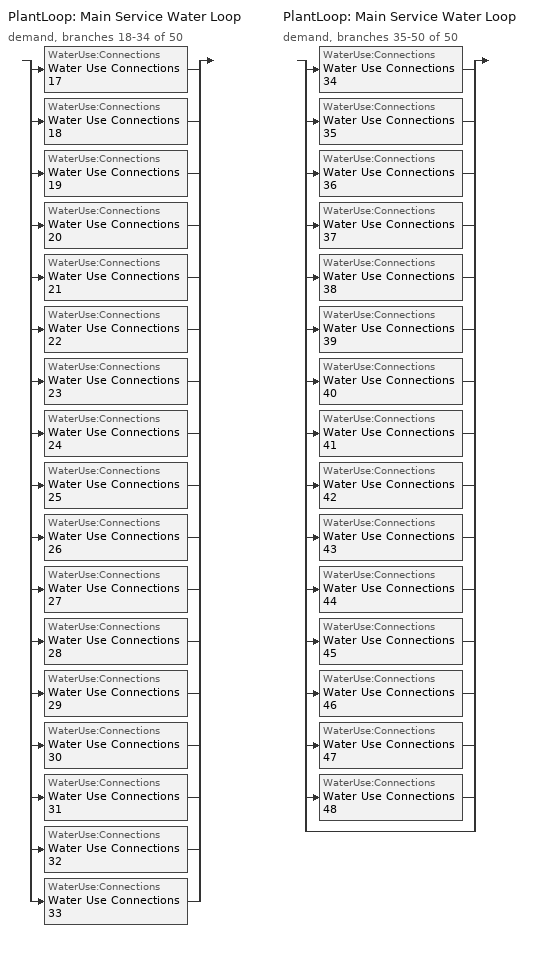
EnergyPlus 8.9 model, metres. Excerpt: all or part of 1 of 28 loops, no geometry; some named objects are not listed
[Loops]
PlantLoop 'Main Service Water Loop'
 demand, branches 18-34 of 50: split
  | WaterUse:Connections 'Water Use Connections 17'
  | WaterUse:Connections 'Water Use Connections 18'
  | WaterUse:Connections 'Water Use Connections 19'
  | WaterUse:Connections 'Water Use Connections 20'
  | WaterUse:Connections 'Water Use Connections 21'
  | WaterUse:Connections 'Water Use Connections 22'
  | WaterUse:Connections 'Water Use Connections 23'
  | WaterUse:Connections 'Water Use Connections 24'
  | WaterUse:Connections 'Water Use Connections 25'
  | WaterUse:Connections 'Water Use Connections 26'
  | WaterUse:Connections 'Water Use Connections 27'
  | WaterUse:Connections 'Water Use Connections 28'
  | WaterUse:Connections 'Water Use Connections 29'
  | WaterUse:Connections 'Water Use Connections 30'
  | WaterUse:Connections 'Water Use Connections 31'
  | WaterUse:Connections 'Water Use Connections 32'
  | WaterUse:Connections 'Water Use Connections 33'
PlantLoop 'Main Service Water Loop'
 demand, branches 35-50 of 50: split
  | WaterUse:Connections 'Water Use Connections 34'
  | WaterUse:Connections 'Water Use Connections 35'
  | WaterUse:Connections 'Water Use Connections 36'
  | WaterUse:Connections 'Water Use Connections 37'
  | WaterUse:Connections 'Water Use Connections 38'
  | WaterUse:Connections 'Water Use Connections 39'
  | WaterUse:Connections 'Water Use Connections 40'
  | WaterUse:Connections 'Water Use Connections 41'
  | WaterUse:Connections 'Water Use Connections 42'
  | WaterUse:Connections 'Water Use Connections 43'
  | WaterUse:Connections 'Water Use Connections 44'
  | WaterUse:Connections 'Water Use Connections 45'
  | WaterUse:Connections 'Water Use Connections 46'
  | WaterUse:Connections 'Water Use Connections 47'
  | WaterUse:Connections 'Water Use Connections 48'
  | bypass
[WaterUse:Equipment] Flow Rate Fraction Schedule=NECB-F-Service Water Heating
Name | Peak Flow Rate {m3/s} | Target Temperature Schedule | Zone | Sensible Fraction Schedule | Latent Fraction Schedule
Guestroom104 Service Water Use 0.07gal/min | 4.2106e-06 | Schedule Ruleset 53 | Sp-GuestRoom104 Sys-1 Flr-2 Sch-F HPlcmt-south ZN | Schedule Ruleset 51 | Schedule Ruleset 52
Guestroom105 Service Water Use 0.07gal/min | 4.2106e-06 | Schedule Ruleset 56 | Sp-GuestRoom105 Sys-1 Flr-2 Sch-F HPlcmt-south ZN | Schedule Ruleset 54 | Schedule Ruleset 55
Guestroom201 Service Water Use 0.07gal/min | 4.2109e-06 | Schedule Ruleset 59 | Sp-GuestRoom201 Sys-1 Flr-1 Sch-F HPlcmt-east ZN | Schedule Ruleset 57 | Schedule Ruleset 58
Guestroom202_205 Service Water Use 0.27gal/min | 1.68436e-05 | Schedule Ruleset 62 | Sp-GuestRoom202_205 Sys-1 Flr-1 Sch-F HPlcmt-north ZN | Schedule Ruleset 60 | Schedule Ruleset 61
Guestroom206_208 Service Water Use 0.22gal/min | 1.36044e-05 | Schedule Ruleset 65 | Sp-GuestRoom206_208 Sys-1 Flr-1 Sch-F HPlcmt-north ZN | Schedule Ruleset 63 | Schedule Ruleset 64
Guestroom209_212 Service Water Use 0.27gal/min | 1.68436e-05 | Schedule Ruleset 68 | Sp-GuestRoom209_212 Sys-1 Flr-1 Sch-F HPlcmt-north ZN | Schedule Ruleset 66 | Schedule Ruleset 67
Guestroom213 Service Water Use 0.07gal/min | 4.2109e-06 | Schedule Ruleset 71 | Sp-GuestRoom213 Sys-1 Flr-1 Sch-F HPlcmt-north ZN | Schedule Ruleset 69 | Schedule Ruleset 70
Guestroom214 Service Water Use 0.07gal/min | 4.2106e-06 | Schedule Ruleset 74 | Sp-GuestRoom214 Sys-1 Flr-1 Sch-F HPlcmt-south ZN | Schedule Ruleset 72 | Schedule Ruleset 73
Guestroom215_218 Service Water Use 0.27gal/min | 1.68424e-05 | Schedule Ruleset 77 | Sp-GuestRoom215_218 Sys-1 Flr-1 Sch-F HPlcmt-south ZN | Schedule Ruleset 75 | Schedule Ruleset 76
Guestroom219 Service Water Use 0.07gal/min | 4.2106e-06 | Schedule Ruleset 80 | Sp-GuestRoom219 Sys-1 Flr-1 Sch-F HPlcmt-south ZN | Schedule Ruleset 78 | Schedule Ruleset 79
Guestroom220_223 Service Water Use 0.27gal/min | 1.68424e-05 | Schedule Ruleset 83 | Sp-GuestRoom220_223 Sys-1 Flr-1 Sch-F HPlcmt-south ZN | Schedule Ruleset 81 | Schedule Ruleset 82
Guestroom224 Service Water Use 0.07gal/min | 4.2106e-06 | Schedule Ruleset 86 | Sp-GuestRoom224 Sys-1 Flr-1 Sch-F HPlcmt-south ZN | Schedule Ruleset 84 | Schedule Ruleset 85
Guestroom301 Service Water Use 0.07gal/min | 4.2109e-06 | Schedule Ruleset 89 | Sp-GuestRoom301 Sys-1 Flr-4 Sch-F HPlcmt-east ZN | Schedule Ruleset 87 | Schedule Ruleset 88
Guestroom302_305 Service Water Use 0.27gal/min | 1.68436e-05 | Schedule Ruleset 92 | Sp-GuestRoom302_305 Sys-1 Flr-4 Sch-F HPlcmt-north ZN | Schedule Ruleset 90 | Schedule Ruleset 91
Guestroom306_308 Service Water Use 0.22gal/min | 1.36044e-05 | Schedule Ruleset 95 | Sp-GuestRoom306_308 Sys-1 Flr-4 Sch-F HPlcmt-north ZN | Schedule Ruleset 93 | Schedule Ruleset 94
Guestroom309_312 Service Water Use 0.27gal/min | 1.68436e-05 | Schedule Ruleset 98 | Sp-GuestRoom309_312 Sys-1 Flr-4 Sch-F HPlcmt-north ZN | Schedule Ruleset 96 | Schedule Ruleset 97
Guestroom313 Service Water Use 0.07gal/min | 4.2109e-06 | Schedule Ruleset 101 | Sp-GuestRoom313 Sys-1 Flr-4 Sch-F HPlcmt-north ZN | Schedule Ruleset 99 | Schedule Ruleset 100
Guestroom314 Service Water Use 0.07gal/min | 4.2106e-06 | Schedule Ruleset 104 | Sp-GuestRoom314 Sys-1 Flr-4 Sch-F HPlcmt-south ZN | Schedule Ruleset 102 | Schedule Ruleset 103
Guestroom315_318 Service Water Use 0.27gal/min | 1.68424e-05 | Schedule Ruleset 107 | Sp-GuestRoom315_318 Sys-1 Flr-4 Sch-F HPlcmt-south ZN | Schedule Ruleset 105 | Schedule Ruleset 106
Guestroom319 Service Water Use 0.07gal/min | 4.2106e-06 | Schedule Ruleset 110 | Sp-GuestRoom319 Sys-1 Flr-4 Sch-F HPlcmt-south ZN | Schedule Ruleset 108 | Schedule Ruleset 109
Guestroom320_323 Service Water Use 0.27gal/min | 1.68424e-05 | Schedule Ruleset 113 | Sp-GuestRoom320_323 Sys-1 Flr-4 Sch-F HPlcmt-south ZN | Schedule Ruleset 111 | Schedule Ruleset 112
Guestroom324 Service Water Use 0.07gal/min | 4.2106e-06 | Schedule Ruleset 116 | Sp-GuestRoom324 Sys-1 Flr-4 Sch-F HPlcmt-south ZN | Schedule Ruleset 114 | Schedule Ruleset 115
Guestroom401 Service Water Use 0.07gal/min | 4.2109e-06 | Schedule Ruleset 119 | Sp-GuestRoom401 Sys-1 Flr-3 Sch-F HPlcmt-east ZN | Schedule Ruleset 117 | Schedule Ruleset 118
Guestroom402_405 Service Water Use 0.27gal/min | 1.68436e-05 | Schedule Ruleset 122 | Sp-GuestRoom402_405 Sys-1 Flr-3 Sch-F HPlcmt-north ZN | Schedule Ruleset 120 | Schedule Ruleset 121
Guestroom406_408 Service Water Use 0.22gal/min | 1.36044e-05 | Schedule Ruleset 125 | Sp-GuestRoom406_408 Sys-1 Flr-3 Sch-F HPlcmt-north ZN | Schedule Ruleset 123 | Schedule Ruleset 124
Guestroom409_412 Service Water Use 0.27gal/min | 1.68436e-05 | Schedule Ruleset 128 | Sp-GuestRoom409_412 Sys-1 Flr-3 Sch-F HPlcmt-north ZN | Schedule Ruleset 126 | Schedule Ruleset 127
Guestroom413 Service Water Use 0.07gal/min | 4.2109e-06 | Schedule Ruleset 131 | Sp-GuestRoom413 Sys-1 Flr-3 Sch-F HPlcmt-north ZN | Schedule Ruleset 129 | Schedule Ruleset 130
Guestroom414 Service Water Use 0.07gal/min | 4.2106e-06 | Schedule Ruleset 134 | Sp-GuestRoom414 Sys-1 Flr-3 Sch-F HPlcmt-south ZN | Schedule Ruleset 132 | Schedule Ruleset 133
Guestroom415_418 Service Water Use 0.27gal/min | 1.68424e-05 | Schedule Ruleset 137 | Sp-GuestRoom415_418 Sys-1 Flr-3 Sch-F HPlcmt-south ZN | Schedule Ruleset 135 | Schedule Ruleset 136
Guestroom419 Service Water Use 0.07gal/min | 4.2106e-06 | Schedule Ruleset 140 | Sp-GuestRoom419 Sys-1 Flr-3 Sch-F HPlcmt-south ZN | Schedule Ruleset 138 | Schedule Ruleset 139
Guestroom420_423 Service Water Use 0.27gal/min | 1.68424e-05 | Schedule Ruleset 143 | Sp-GuestRoom420_423 Sys-1 Flr-3 Sch-F HPlcmt-south ZN | Schedule Ruleset 141 | Schedule Ruleset 142
Guestroom424 Service Water Use 0.07gal/min | 4.2106e-06 | Schedule Ruleset 146 | Sp-GuestRoom424 Sys-1 Flr-3 Sch-F HPlcmt-south ZN | Schedule Ruleset 144 | Schedule Ruleset 145
[WaterUse:Connections]
Name | Water Use Equipment 1
Water Use Connections 17 | Guestroom104 Service Water Use 0.07gal/min
Water Use Connections 18 | Guestroom105 Service Water Use 0.07gal/min
Water Use Connections 19 | Guestroom201 Service Water Use 0.07gal/min
Water Use Connections 20 | Guestroom202_205 Service Water Use 0.27gal/min
Water Use Connections 21 | Guestroom206_208 Service Water Use 0.22gal/min
Water Use Connections 22 | Guestroom209_212 Service Water Use 0.27gal/min
Water Use Connections 23 | Guestroom213 Service Water Use 0.07gal/min
Water Use Connections 24 | Guestroom214 Service Water Use 0.07gal/min
Water Use Connections 25 | Guestroom215_218 Service Water Use 0.27gal/min
Water Use Connections 26 | Guestroom219 Service Water Use 0.07gal/min
Water Use Connections 27 | Guestroom220_223 Service Water Use 0.27gal/min
Water Use Connections 28 | Guestroom224 Service Water Use 0.07gal/min
Water Use Connections 29 | Guestroom301 Service Water Use 0.07gal/min
Water Use Connections 30 | Guestroom302_305 Service Water Use 0.27gal/min
Water Use Connections 31 | Guestroom306_308 Service Water Use 0.22gal/min
Water Use Connections 32 | Guestroom309_312 Service Water Use 0.27gal/min
Water Use Connections 33 | Guestroom313 Service Water Use 0.07gal/min
Water Use Connections 34 | Guestroom314 Service Water Use 0.07gal/min
Water Use Connections 35 | Guestroom315_318 Service Water Use 0.27gal/min
Water Use Connections 36 | Guestroom319 Service Water Use 0.07gal/min
Water Use Connections 37 | Guestroom320_323 Service Water Use 0.27gal/min
Water Use Connections 38 | Guestroom324 Service Water Use 0.07gal/min
Water Use Connections 39 | Guestroom401 Service Water Use 0.07gal/min
Water Use Connections 40 | Guestroom402_405 Service Water Use 0.27gal/min
Water Use Connections 41 | Guestroom406_408 Service Water Use 0.22gal/min
Water Use Connections 42 | Guestroom409_412 Service Water Use 0.27gal/min
Water Use Connections 43 | Guestroom413 Service Water Use 0.07gal/min
Water Use Connections 44 | Guestroom414 Service Water Use 0.07gal/min
Water Use Connections 45 | Guestroom415_418 Service Water Use 0.27gal/min
Water Use Connections 46 | Guestroom419 Service Water Use 0.07gal/min
Water Use Connections 47 | Guestroom420_423 Service Water Use 0.27gal/min
Water Use Connections 48 | Guestroom424 Service Water Use 0.07gal/min
[Schedule:Day:Interval]
NECB-F-Service Water Heating Default; NECB-F-Service Water Heating Default|Wkdy Day: No, 01:00, 0.5, 02:00, 0.3, 03:00, 0.2, 05:00, 0.1, 06:00, 0.2, 07:00, 0.4, 08:00, 0.6, 09:00, 0.9, 10:00, 0.7, 12:00, 0.5, 13:00, 0.4, 14:00, 0.5, 15:00, 0.4, 19:00, 0.3, 20:00, 0.5, 24:00, 0.7
NECB-F-Service Water Heating Sat Day: No, 01:00, 0.5, 02:00, 0.3, 03:00, 0.2, 05:00, 0.1, 06:00, 0.2, 07:00, 0.4, 08:00, 0.5, 09:00, 0.8, 10:00, 0.6, 15:00, 0.5, 16:00, 0.4, 19:00, 0.3, 20:00, 0.5, 24:00, 0.7
NECB-F-Service Water Heating Sun|Hol Day: No, 01:00, 0.5, 02:00, 0.3, 03:00, 0.2, 05:00, 0.1, 06:00, 0.2, 08:00, 0.4, 09:00, 0.6, 10:00, 0.9, 11:00, 0.7, 14:00, 0.5, 15:00, 0.4, 19:00, 0.3, 20:00, 0.4, 24:00, 0.6
Schedule Day 100; Schedule Day 103; Schedule Day 106; Schedule Day 109; Schedule Day 112; Schedule Day 115; Schedule Day 118; Schedule Day 121; Schedule Day 124; Schedule Day 127; Schedule Day 130; Schedule Day 133; Schedule Day 136; Schedule Day 139; Schedule Day 142; Schedule Day 145; Schedule Day 148; Schedule Day 151; Schedule Day 58; Schedule Day 61; Schedule Day 64; Schedule Day 67; Schedule Day 70; Schedule Day 73; Schedule Day 76; Schedule Day 79; Schedule Day 82; Schedule Day 85; Schedule Day 88; Schedule Day 91; Schedule Day 94; Schedule Day 97: No, 24:00, 60
Schedule Day 101; Schedule Day 104; Schedule Day 107; Schedule Day 110; Schedule Day 113; Schedule Day 116; Schedule Day 119; Schedule Day 122; Schedule Day 125; Schedule Day 128; Schedule Day 131; Schedule Day 134; Schedule Day 137; Schedule Day 140; Schedule Day 143; Schedule Day 146; Schedule Day 149; Schedule Day 56; Schedule Day 59; Schedule Day 62; Schedule Day 65; Schedule Day 68; Schedule Day 71; Schedule Day 74; Schedule Day 77; Schedule Day 80; Schedule Day 83; Schedule Day 86; Schedule Day 89; Schedule Day 92; Schedule Day 95; Schedule Day 98: No, 24:00, 0.2
Schedule Day 102; Schedule Day 105; Schedule Day 108; Schedule Day 111; Schedule Day 114; Schedule Day 117; Schedule Day 120; Schedule Day 123; Schedule Day 126; Schedule Day 129; Schedule Day 132; Schedule Day 135; Schedule Day 138; Schedule Day 141; Schedule Day 144; Schedule Day 147; Schedule Day 150; Schedule Day 57; Schedule Day 60; Schedule Day 63; Schedule Day 66; Schedule Day 69; Schedule Day 72; Schedule Day 75; Schedule Day 78; Schedule Day 81; Schedule Day 84; Schedule Day 87; Schedule Day 90; Schedule Day 93; Schedule Day 96; Schedule Day 99: No, 24:00, 0.05
[Schedule:Week:Daily]
Schedule:Week:Daily {8cadc050-3933-4062-9122-f99ff0c64841}: NECB-F-Service Water Heating Sun|Hol Day, NECB-F-Service Water Heating Default|Wkdy Day, NECB-F-Service Water Heating Default|Wkdy Day, NECB-F-Service Water Heating Default|Wkdy Day, NECB-F-Service Water Heating Default|Wkdy Day, NECB-F-Service Water Heating Default|Wkdy Day, NECB-F-Service Water Heating Sat Day, NECB-F-Service Water Heating Default, NECB-F-Service Water Heating Default, NECB-F-Service Water Heating Default, NECB-F-Service Water Heating Default, NECB-F-Service Water Heating Default
Schedule:Week:Daily {90b7364a-fdd1-43db-8d13-1d4c2e95e4b3}: Schedule Day 105, Schedule Day 105, Schedule Day 105, Schedule Day 105, Schedule Day 105, Schedule Day 105, Schedule Day 105, Schedule Day 105, Schedule Day 105, Schedule Day 105, Schedule Day 105, Schedule Day 105
Schedule:Week:Daily {558f7c53-93c8-4b61-8bd8-f682f7cec5c9}: Schedule Day 106, Schedule Day 106, Schedule Day 106, Schedule Day 106, Schedule Day 106, Schedule Day 106, Schedule Day 106, Schedule Day 106, Schedule Day 106, Schedule Day 106, Schedule Day 106, Schedule Day 106
Schedule:Week:Daily {90c4c384-a893-4b81-a493-e0525390b91c}: Schedule Day 107, Schedule Day 107, Schedule Day 107, Schedule Day 107, Schedule Day 107, Schedule Day 107, Schedule Day 107, Schedule Day 107, Schedule Day 107, Schedule Day 107, Schedule Day 107, Schedule Day 107
Schedule:Week:Daily {55ae7681-a4a8-491e-b985-2e17506b05ac}: Schedule Day 108, Schedule Day 108, Schedule Day 108, Schedule Day 108, Schedule Day 108, Schedule Day 108, Schedule Day 108, Schedule Day 108, Schedule Day 108, Schedule Day 108, Schedule Day 108, Schedule Day 108
Schedule:Week:Daily {866078b6-cf2d-4215-a843-7562d538101b}: Schedule Day 109, Schedule Day 109, Schedule Day 109, Schedule Day 109, Schedule Day 109, Schedule Day 109, Schedule Day 109, Schedule Day 109, Schedule Day 109, Schedule Day 109, Schedule Day 109, Schedule Day 109
Schedule:Week:Daily {90364e11-9e6c-4429-a9fc-919f0f29a417}: Schedule Day 110, Schedule Day 110, Schedule Day 110, Schedule Day 110, Schedule Day 110, Schedule Day 110, Schedule Day 110, Schedule Day 110, Schedule Day 110, Schedule Day 110, Schedule Day 110, Schedule Day 110
Schedule:Week:Daily {2db757c1-6ce5-47e6-ba67-0f94de0b7a35}: Schedule Day 111, Schedule Day 111, Schedule Day 111, Schedule Day 111, Schedule Day 111, Schedule Day 111, Schedule Day 111, Schedule Day 111, Schedule Day 111, Schedule Day 111, Schedule Day 111, Schedule Day 111
Schedule:Week:Daily {11e0fb04-9880-4d65-bf5d-eb63610531f4}: Schedule Day 112, Schedule Day 112, Schedule Day 112, Schedule Day 112, Schedule Day 112, Schedule Day 112, Schedule Day 112, Schedule Day 112, Schedule Day 112, Schedule Day 112, Schedule Day 112, Schedule Day 112
Schedule:Week:Daily {f3949644-7dae-4764-b78a-8af942714e61}: Schedule Day 113, Schedule Day 113, Schedule Day 113, Schedule Day 113, Schedule Day 113, Schedule Day 113, Schedule Day 113, Schedule Day 113, Schedule Day 113, Schedule Day 113, Schedule Day 113, Schedule Day 113
Schedule:Week:Daily {b5eda27d-66a3-4248-86d8-88ff16921fbe}: Schedule Day 114, Schedule Day 114, Schedule Day 114, Schedule Day 114, Schedule Day 114, Schedule Day 114, Schedule Day 114, Schedule Day 114, Schedule Day 114, Schedule Day 114, Schedule Day 114, Schedule Day 114
Schedule:Week:Daily {a795ab51-f999-4c2b-b2f4-1375d29f76b1}: Schedule Day 115, Schedule Day 115, Schedule Day 115, Schedule Day 115, Schedule Day 115, Schedule Day 115, Schedule Day 115, Schedule Day 115, Schedule Day 115, Schedule Day 115, Schedule Day 115, Schedule Day 115
Schedule:Week:Daily {56312b96-bf00-4884-a9a3-b042da4459d3}: Schedule Day 116, Schedule Day 116, Schedule Day 116, Schedule Day 116, Schedule Day 116, Schedule Day 116, Schedule Day 116, Schedule Day 116, Schedule Day 116, Schedule Day 116, Schedule Day 116, Schedule Day 116
Schedule:Week:Daily {a50b84a0-ac18-48b0-823b-f078b9a44539}: Schedule Day 117, Schedule Day 117, Schedule Day 117, Schedule Day 117, Schedule Day 117, Schedule Day 117, Schedule Day 117, Schedule Day 117, Schedule Day 117, Schedule Day 117, Schedule Day 117, Schedule Day 117
Schedule:Week:Daily {3703512b-216d-43ba-9c96-36cc7094120c}: Schedule Day 118, Schedule Day 118, Schedule Day 118, Schedule Day 118, Schedule Day 118, Schedule Day 118, Schedule Day 118, Schedule Day 118, Schedule Day 118, Schedule Day 118, Schedule Day 118, Schedule Day 118
Schedule:Week:Daily {184d6366-99a2-4455-9dff-adf3bdfbd100}: Schedule Day 119, Schedule Day 119, Schedule Day 119, Schedule Day 119, Schedule Day 119, Schedule Day 119, Schedule Day 119, Schedule Day 119, Schedule Day 119, Schedule Day 119, Schedule Day 119, Schedule Day 119
Schedule:Week:Daily {87dd4cdc-b244-44e8-90df-fe484bf3160d}: Schedule Day 120, Schedule Day 120, Schedule Day 120, Schedule Day 120, Schedule Day 120, Schedule Day 120, Schedule Day 120, Schedule Day 120, Schedule Day 120, Schedule Day 120, Schedule Day 120, Schedule Day 120
Schedule:Week:Daily {ca16fbf8-433b-4cd9-b50c-e12a19235743}: Schedule Day 121, Schedule Day 121, Schedule Day 121, Schedule Day 121, Schedule Day 121, Schedule Day 121, Schedule Day 121, Schedule Day 121, Schedule Day 121, Schedule Day 121, Schedule Day 121, Schedule Day 121
Schedule:Week:Daily {be241fd9-d4c7-4490-9632-133bb70501aa}: Schedule Day 122, Schedule Day 122, Schedule Day 122, Schedule Day 122, Schedule Day 122, Schedule Day 122, Schedule Day 122, Schedule Day 122, Schedule Day 122, Schedule Day 122, Schedule Day 122, Schedule Day 122
Schedule:Week:Daily {d7121f8e-9949-46c4-8e88-2d76c871517b}: Schedule Day 123, Schedule Day 123, Schedule Day 123, Schedule Day 123, Schedule Day 123, Schedule Day 123, Schedule Day 123, Schedule Day 123, Schedule Day 123, Schedule Day 123, Schedule Day 123, Schedule Day 123
Schedule:Week:Daily {becf6457-250e-4b47-9a89-75735afffce6}: Schedule Day 124, Schedule Day 124, Schedule Day 124, Schedule Day 124, Schedule Day 124, Schedule Day 124, Schedule Day 124, Schedule Day 124, Schedule Day 124, Schedule Day 124, Schedule Day 124, Schedule Day 124
Schedule:Week:Daily {9bb37367-284d-4b68-be28-d098d1cf7f77}: Schedule Day 125, Schedule Day 125, Schedule Day 125, Schedule Day 125, Schedule Day 125, Schedule Day 125, Schedule Day 125, Schedule Day 125, Schedule Day 125, Schedule Day 125, Schedule Day 125, Schedule Day 125
Schedule:Week:Daily {5cad3293-965e-427d-8b84-642b8d448db8}: Schedule Day 126, Schedule Day 126, Schedule Day 126, Schedule Day 126, Schedule Day 126, Schedule Day 126, Schedule Day 126, Schedule Day 126, Schedule Day 126, Schedule Day 126, Schedule Day 126, Schedule Day 126
Schedule:Week:Daily {457614d8-708d-4d56-a84f-350b8822aba8}: Schedule Day 127, Schedule Day 127, Schedule Day 127, Schedule Day 127, Schedule Day 127, Schedule Day 127, Schedule Day 127, Schedule Day 127, Schedule Day 127, Schedule Day 127, Schedule Day 127, Schedule Day 127
Schedule:Week:Daily {6496611b-2c11-4613-bcc9-daaa566ec59a}: Schedule Day 128, Schedule Day 128, Schedule Day 128, Schedule Day 128, Schedule Day 128, Schedule Day 128, Schedule Day 128, Schedule Day 128, Schedule Day 128, Schedule Day 128, Schedule Day 128, Schedule Day 128
Schedule:Week:Daily {a93929ba-cee3-43a9-979f-5a65a231991b}: Schedule Day 129, Schedule Day 129, Schedule Day 129, Schedule Day 129, Schedule Day 129, Schedule Day 129, Schedule Day 129, Schedule Day 129, Schedule Day 129, Schedule Day 129, Schedule Day 129, Schedule Day 129
Schedule:Week:Daily {3947b826-933f-4257-a5a3-11f6f1731cfa}: Schedule Day 130, Schedule Day 130, Schedule Day 130, Schedule Day 130, Schedule Day 130, Schedule Day 130, Schedule Day 130, Schedule Day 130, Schedule Day 130, Schedule Day 130, Schedule Day 130, Schedule Day 130
Schedule:Week:Daily {92b322e0-b009-4122-a3f4-ab09545c142e}: Schedule Day 131, Schedule Day 131, Schedule Day 131, Schedule Day 131, Schedule Day 131, Schedule Day 131, Schedule Day 131, Schedule Day 131, Schedule Day 131, Schedule Day 131, Schedule Day 131, Schedule Day 131
Schedule:Week:Daily {9f6c88dc-78e3-490a-8020-864c2fa42fa3}: Schedule Day 132, Schedule Day 132, Schedule Day 132, Schedule Day 132, Schedule Day 132, Schedule Day 132, Schedule Day 132, Schedule Day 132, Schedule Day 132, Schedule Day 132, Schedule Day 132, Schedule Day 132
Schedule:Week:Daily {b6dc7da6-7fb9-4a30-9b1d-387efd5660ca}: Schedule Day 133, Schedule Day 133, Schedule Day 133, Schedule Day 133, Schedule Day 133, Schedule Day 133, Schedule Day 133, Schedule Day 133, Schedule Day 133, Schedule Day 133, Schedule Day 133, Schedule Day 133
Schedule:Week:Daily {3197cde9-cbb4-428c-afbf-35f779d0394a}: Schedule Day 134, Schedule Day 134, Schedule Day 134, Schedule Day 134, Schedule Day 134, Schedule Day 134, Schedule Day 134, Schedule Day 134, Schedule Day 134, Schedule Day 134, Schedule Day 134, Schedule Day 134
Schedule:Week:Daily {720cb984-48bc-479e-89ec-d0b489117501}: Schedule Day 135, Schedule Day 135, Schedule Day 135, Schedule Day 135, Schedule Day 135, Schedule Day 135, Schedule Day 135, Schedule Day 135, Schedule Day 135, Schedule Day 135, Schedule Day 135, Schedule Day 135
Schedule:Week:Daily {e95da81c-262b-44b5-9733-3605b11de45d}: Schedule Day 136, Schedule Day 136, Schedule Day 136, Schedule Day 136, Schedule Day 136, Schedule Day 136, Schedule Day 136, Schedule Day 136, Schedule Day 136, Schedule Day 136, Schedule Day 136, Schedule Day 136
Schedule:Week:Daily {ee390568-2025-48cd-bb62-44dc7a3f1258}: Schedule Day 137, Schedule Day 137, Schedule Day 137, Schedule Day 137, Schedule Day 137, Schedule Day 137, Schedule Day 137, Schedule Day 137, Schedule Day 137, Schedule Day 137, Schedule Day 137, Schedule Day 137
Schedule:Week:Daily {d12c4818-5ad3-4458-b010-6480791eff91}: Schedule Day 138, Schedule Day 138, Schedule Day 138, Schedule Day 138, Schedule Day 138, Schedule Day 138, Schedule Day 138, Schedule Day 138, Schedule Day 138, Schedule Day 138, Schedule Day 138, Schedule Day 138
Schedule:Week:Daily {234aeda8-a0dd-4e72-8d14-85c71d7778d8}: Schedule Day 139, Schedule Day 139, Schedule Day 139, Schedule Day 139, Schedule Day 139, Schedule Day 139, Schedule Day 139, Schedule Day 139, Schedule Day 139, Schedule Day 139, Schedule Day 139, Schedule Day 139
Schedule:Week:Daily {a0f775c1-49bc-4200-b82a-09218f007e8e}: Schedule Day 140, Schedule Day 140, Schedule Day 140, Schedule Day 140, Schedule Day 140, Schedule Day 140, Schedule Day 140, Schedule Day 140, Schedule Day 140, Schedule Day 140, Schedule Day 140, Schedule Day 140
Schedule:Week:Daily {ced90f92-18fe-4e8b-b286-64e6d2334a01}: Schedule Day 141, Schedule Day 141, Schedule Day 141, Schedule Day 141, Schedule Day 141, Schedule Day 141, Schedule Day 141, Schedule Day 141, Schedule Day 141, Schedule Day 141, Schedule Day 141, Schedule Day 141
Schedule:Week:Daily {0a008687-2a72-457e-903d-b7aa1f99e534}: Schedule Day 142, Schedule Day 142, Schedule Day 142, Schedule Day 142, Schedule Day 142, Schedule Day 142, Schedule Day 142, Schedule Day 142, Schedule Day 142, Schedule Day 142, Schedule Day 142, Schedule Day 142
Schedule:Week:Daily {29e22ac2-c68c-4ada-b583-9b56bf847fc5}: Schedule Day 143, Schedule Day 143, Schedule Day 143, Schedule Day 143, Schedule Day 143, Schedule Day 143, Schedule Day 143, Schedule Day 143, Schedule Day 143, Schedule Day 143, Schedule Day 143, Schedule Day 143
Schedule:Week:Daily {f2d81491-d79a-4d40-aa66-02c96b3dd9b4}: Schedule Day 144, Schedule Day 144, Schedule Day 144, Schedule Day 144, Schedule Day 144, Schedule Day 144, Schedule Day 144, Schedule Day 144, Schedule Day 144, Schedule Day 144, Schedule Day 144, Schedule Day 144
Schedule:Week:Daily {7e8492db-8604-4fac-ba01-43753a000477}: Schedule Day 145, Schedule Day 145, Schedule Day 145, Schedule Day 145, Schedule Day 145, Schedule Day 145, Schedule Day 145, Schedule Day 145, Schedule Day 145, Schedule Day 145, Schedule Day 145, Schedule Day 145
Schedule:Week:Daily {374a4b19-ab96-4079-8a5f-7dadc163ad0f}: Schedule Day 146, Schedule Day 146, Schedule Day 146, Schedule Day 146, Schedule Day 146, Schedule Day 146, Schedule Day 146, Schedule Day 146, Schedule Day 146, Schedule Day 146, Schedule Day 146, Schedule Day 146
Schedule:Week:Daily {b60b62c3-269f-49bb-b370-6d8441948e28}: Schedule Day 147, Schedule Day 147, Schedule Day 147, Schedule Day 147, Schedule Day 147, Schedule Day 147, Schedule Day 147, Schedule Day 147, Schedule Day 147, Schedule Day 147, Schedule Day 147, Schedule Day 147
Schedule:Week:Daily {db185f8d-0062-4fc5-9962-ca41b4d2edb7}: Schedule Day 148, Schedule Day 148, Schedule Day 148, Schedule Day 148, Schedule Day 148, Schedule Day 148, Schedule Day 148, Schedule Day 148, Schedule Day 148, Schedule Day 148, Schedule Day 148, Schedule Day 148
Schedule:Week:Daily {b2de3610-53bc-4af1-b1e7-61df82c7c94a}: Schedule Day 149, Schedule Day 149, Schedule Day 149, Schedule Day 149, Schedule Day 149, Schedule Day 149, Schedule Day 149, Schedule Day 149, Schedule Day 149, Schedule Day 149, Schedule Day 149, Schedule Day 149
Schedule:Week:Daily {e076b75d-cef1-42d2-92ae-619858e0fcf1}: Schedule Day 150, Schedule Day 150, Schedule Day 150, Schedule Day 150, Schedule Day 150, Schedule Day 150, Schedule Day 150, Schedule Day 150, Schedule Day 150, Schedule Day 150, Schedule Day 150, Schedule Day 150
Schedule:Week:Daily {1369d899-ef97-4ee1-bdfa-bfb71738d49e}: Schedule Day 151, Schedule Day 151, Schedule Day 151, Schedule Day 151, Schedule Day 151, Schedule Day 151, Schedule Day 151, Schedule Day 151, Schedule Day 151, Schedule Day 151, Schedule Day 151, Schedule Day 151
Schedule:Week:Daily {dd39c365-7d17-4de9-8cc2-6e0cebcd8ff9}: Schedule Day 56, Schedule Day 56, Schedule Day 56, Schedule Day 56, Schedule Day 56, Schedule Day 56, Schedule Day 56, Schedule Day 56, Schedule Day 56, Schedule Day 56, Schedule Day 56, Schedule Day 56
Schedule:Week:Daily {f45ebfe9-7a8a-47a0-8e21-0e050ab6e56a}: Schedule Day 57, Schedule Day 57, Schedule Day 57, Schedule Day 57, Schedule Day 57, Schedule Day 57, Schedule Day 57, Schedule Day 57, Schedule Day 57, Schedule Day 57, Schedule Day 57, Schedule Day 57
Schedule:Week:Daily {3401c247-395f-4e50-ac81-01d801385b4f}: Schedule Day 58, Schedule Day 58, Schedule Day 58, Schedule Day 58, Schedule Day 58, Schedule Day 58, Schedule Day 58, Schedule Day 58, Schedule Day 58, Schedule Day 58, Schedule Day 58, Schedule Day 58
Schedule:Week:Daily {af20d881-c188-4a16-bd9b-4450dee9cf04}: Schedule Day 59, Schedule Day 59, Schedule Day 59, Schedule Day 59, Schedule Day 59, Schedule Day 59, Schedule Day 59, Schedule Day 59, Schedule Day 59, Schedule Day 59, Schedule Day 59, Schedule Day 59
Schedule:Week:Daily {5b6102fb-2236-43bf-a48d-1d663559bf75}: Schedule Day 60, Schedule Day 60, Schedule Day 60, Schedule Day 60, Schedule Day 60, Schedule Day 60, Schedule Day 60, Schedule Day 60, Schedule Day 60, Schedule Day 60, Schedule Day 60, Schedule Day 60
Schedule:Week:Daily {f8f66742-345f-43d2-9f83-16ce7f53fb49}: Schedule Day 61, Schedule Day 61, Schedule Day 61, Schedule Day 61, Schedule Day 61, Schedule Day 61, Schedule Day 61, Schedule Day 61, Schedule Day 61, Schedule Day 61, Schedule Day 61, Schedule Day 61
Schedule:Week:Daily {88c2bbf0-ba57-4f4c-aa71-0c47fc4686e7}: Schedule Day 62, Schedule Day 62, Schedule Day 62, Schedule Day 62, Schedule Day 62, Schedule Day 62, Schedule Day 62, Schedule Day 62, Schedule Day 62, Schedule Day 62, Schedule Day 62, Schedule Day 62
Schedule:Week:Daily {f9484aa8-44cb-43a5-835e-3aff6e4eae7e}: Schedule Day 63, Schedule Day 63, Schedule Day 63, Schedule Day 63, Schedule Day 63, Schedule Day 63, Schedule Day 63, Schedule Day 63, Schedule Day 63, Schedule Day 63, Schedule Day 63, Schedule Day 63
Schedule:Week:Daily {ab9d4741-462a-4fe9-ac17-1b5308a42656}: Schedule Day 64, Schedule Day 64, Schedule Day 64, Schedule Day 64, Schedule Day 64, Schedule Day 64, Schedule Day 64, Schedule Day 64, Schedule Day 64, Schedule Day 64, Schedule Day 64, Schedule Day 64
Schedule:Week:Daily {5fe23c86-ff3c-4620-b355-b6b2459a8876}: Schedule Day 65, Schedule Day 65, Schedule Day 65, Schedule Day 65, Schedule Day 65, Schedule Day 65, Schedule Day 65, Schedule Day 65, Schedule Day 65, Schedule Day 65, Schedule Day 65, Schedule Day 65
Schedule:Week:Daily {9ae8282a-366f-4839-910e-268119455617}: Schedule Day 66, Schedule Day 66, Schedule Day 66, Schedule Day 66, Schedule Day 66, Schedule Day 66, Schedule Day 66, Schedule Day 66, Schedule Day 66, Schedule Day 66, Schedule Day 66, Schedule Day 66
Schedule:Week:Daily {6cc469a9-02f0-498c-b097-1fb1029c0052}: Schedule Day 67, Schedule Day 67, Schedule Day 67, Schedule Day 67, Schedule Day 67, Schedule Day 67, Schedule Day 67, Schedule Day 67, Schedule Day 67, Schedule Day 67, Schedule Day 67, Schedule Day 67
Schedule:Week:Daily {b1487cd4-3ff2-4b75-b333-8970309e8019}: Schedule Day 68, Schedule Day 68, Schedule Day 68, Schedule Day 68, Schedule Day 68, Schedule Day 68, Schedule Day 68, Schedule Day 68, Schedule Day 68, Schedule Day 68, Schedule Day 68, Schedule Day 68
Schedule:Week:Daily {7933019f-463d-4d02-a9cd-a7599b81909f}: Schedule Day 69, Schedule Day 69, Schedule Day 69, Schedule Day 69, Schedule Day 69, Schedule Day 69, Schedule Day 69, Schedule Day 69, Schedule Day 69, Schedule Day 69, Schedule Day 69, Schedule Day 69
Schedule:Week:Daily {225fa15f-2e1a-4e5a-8ac4-59a493544b60}: Schedule Day 70, Schedule Day 70, Schedule Day 70, Schedule Day 70, Schedule Day 70, Schedule Day 70, Schedule Day 70, Schedule Day 70, Schedule Day 70, Schedule Day 70, Schedule Day 70, Schedule Day 70
Schedule:Week:Daily {4c14253a-1083-4dbb-b074-2922fabfc887}: Schedule Day 71, Schedule Day 71, Schedule Day 71, Schedule Day 71, Schedule Day 71, Schedule Day 71, Schedule Day 71, Schedule Day 71, Schedule Day 71, Schedule Day 71, Schedule Day 71, Schedule Day 71
Schedule:Week:Daily {738dbdbc-b131-4d50-bcae-59d9a99d4e9d}: Schedule Day 72, Schedule Day 72, Schedule Day 72, Schedule Day 72, Schedule Day 72, Schedule Day 72, Schedule Day 72, Schedule Day 72, Schedule Day 72, Schedule Day 72, Schedule Day 72, Schedule Day 72
Schedule:Week:Daily {a07ad4a0-c88c-4077-9b66-d3b420893869}: Schedule Day 73, Schedule Day 73, Schedule Day 73, Schedule Day 73, Schedule Day 73, Schedule Day 73, Schedule Day 73, Schedule Day 73, Schedule Day 73, Schedule Day 73, Schedule Day 73, Schedule Day 73
Schedule:Week:Daily {38999703-6b4a-41cf-9202-22cce0b47aac}: Schedule Day 74, Schedule Day 74, Schedule Day 74, Schedule Day 74, Schedule Day 74, Schedule Day 74, Schedule Day 74, Schedule Day 74, Schedule Day 74, Schedule Day 74, Schedule Day 74, Schedule Day 74
Schedule:Week:Daily {3acf01d2-a200-495d-8452-0230ca461334}: Schedule Day 75, Schedule Day 75, Schedule Day 75, Schedule Day 75, Schedule Day 75, Schedule Day 75, Schedule Day 75, Schedule Day 75, Schedule Day 75, Schedule Day 75, Schedule Day 75, Schedule Day 75
Schedule:Week:Daily {20530bab-4ea2-47ca-8a2b-51d2eacd91d9}: Schedule Day 76, Schedule Day 76, Schedule Day 76, Schedule Day 76, Schedule Day 76, Schedule Day 76, Schedule Day 76, Schedule Day 76, Schedule Day 76, Schedule Day 76, Schedule Day 76, Schedule Day 76
Schedule:Week:Daily {1885a50f-7c57-4306-aa33-a47db1cd373c}: Schedule Day 77, Schedule Day 77, Schedule Day 77, Schedule Day 77, Schedule Day 77, Schedule Day 77, Schedule Day 77, Schedule Day 77, Schedule Day 77, Schedule Day 77, Schedule Day 77, Schedule Day 77
Schedule:Week:Daily {bdd835f6-138f-483f-a114-a4566e8e5488}: Schedule Day 78, Schedule Day 78, Schedule Day 78, Schedule Day 78, Schedule Day 78, Schedule Day 78, Schedule Day 78, Schedule Day 78, Schedule Day 78, Schedule Day 78, Schedule Day 78, Schedule Day 78
Schedule:Week:Daily {f137babc-cdef-48c3-ba1a-36085e0031f7}: Schedule Day 79, Schedule Day 79, Schedule Day 79, Schedule Day 79, Schedule Day 79, Schedule Day 79, Schedule Day 79, Schedule Day 79, Schedule Day 79, Schedule Day 79, Schedule Day 79, Schedule Day 79
Schedule:Week:Daily {280c4b46-a94a-4860-ae79-940efa59d306}: Schedule Day 80, Schedule Day 80, Schedule Day 80, Schedule Day 80, Schedule Day 80, Schedule Day 80, Schedule Day 80, Schedule Day 80, Schedule Day 80, Schedule Day 80, Schedule Day 80, Schedule Day 80
Schedule:Week:Daily {fc47f6e0-b8b0-4069-ac41-f5e71697acc0}: Schedule Day 81, Schedule Day 81, Schedule Day 81, Schedule Day 81, Schedule Day 81, Schedule Day 81, Schedule Day 81, Schedule Day 81, Schedule Day 81, Schedule Day 81, Schedule Day 81, Schedule Day 81
Schedule:Week:Daily {c1ba31ff-4027-48ff-9cdb-2cef2a4fd29f}: Schedule Day 82, Schedule Day 82, Schedule Day 82, Schedule Day 82, Schedule Day 82, Schedule Day 82, Schedule Day 82, Schedule Day 82, Schedule Day 82, Schedule Day 82, Schedule Day 82, Schedule Day 82
Schedule:Week:Daily {249e7130-5b86-4243-97d8-39062bdf6221}: Schedule Day 83, Schedule Day 83, Schedule Day 83, Schedule Day 83, Schedule Day 83, Schedule Day 83, Schedule Day 83, Schedule Day 83, Schedule Day 83, Schedule Day 83, Schedule Day 83, Schedule Day 83
Schedule:Week:Daily {1b610200-49e5-4bd2-a0e7-40c9092a0442}: Schedule Day 84, Schedule Day 84, Schedule Day 84, Schedule Day 84, Schedule Day 84, Schedule Day 84, Schedule Day 84, Schedule Day 84, Schedule Day 84, Schedule Day 84, Schedule Day 84, Schedule Day 84
Schedule:Week:Daily {b57ef994-90ad-4a5f-acd7-6527f63d8948}: Schedule Day 85, Schedule Day 85, Schedule Day 85, Schedule Day 85, Schedule Day 85, Schedule Day 85, Schedule Day 85, Schedule Day 85, Schedule Day 85, Schedule Day 85, Schedule Day 85, Schedule Day 85
Schedule:Week:Daily {7fe25f97-ede1-4057-8e91-cd6e3618aaf1}: Schedule Day 86, Schedule Day 86, Schedule Day 86, Schedule Day 86, Schedule Day 86, Schedule Day 86, Schedule Day 86, Schedule Day 86, Schedule Day 86, Schedule Day 86, Schedule Day 86, Schedule Day 86
Schedule:Week:Daily {984632f4-b1c3-4678-b362-e7c073a56c26}: Schedule Day 87, Schedule Day 87, Schedule Day 87, Schedule Day 87, Schedule Day 87, Schedule Day 87, Schedule Day 87, Schedule Day 87, Schedule Day 87, Schedule Day 87, Schedule Day 87, Schedule Day 87
Schedule:Week:Daily {ab2d3631-1669-480c-92d0-d245191022f1}: Schedule Day 88, Schedule Day 88, Schedule Day 88, Schedule Day 88, Schedule Day 88, Schedule Day 88, Schedule Day 88, Schedule Day 88, Schedule Day 88, Schedule Day 88, Schedule Day 88, Schedule Day 88
Schedule:Week:Daily {db5b7248-f3a9-4804-9d1c-98fcf7e9b56d}: Schedule Day 89, Schedule Day 89, Schedule Day 89, Schedule Day 89, Schedule Day 89, Schedule Day 89, Schedule Day 89, Schedule Day 89, Schedule Day 89, Schedule Day 89, Schedule Day 89, Schedule Day 89
Schedule:Week:Daily {e1b407a0-10b4-4920-bf5a-f45b42ad8bfb}: Schedule Day 90, Schedule Day 90, Schedule Day 90, Schedule Day 90, Schedule Day 90, Schedule Day 90, Schedule Day 90, Schedule Day 90, Schedule Day 90, Schedule Day 90, Schedule Day 90, Schedule Day 90
Schedule:Week:Daily {978cdab9-adb9-4635-8551-31b23df85af8}: Schedule Day 91, Schedule Day 91, Schedule Day 91, Schedule Day 91, Schedule Day 91, Schedule Day 91, Schedule Day 91, Schedule Day 91, Schedule Day 91, Schedule Day 91, Schedule Day 91, Schedule Day 91
Schedule:Week:Daily {3f927c71-1c90-4e90-b9fa-388963151f28}: Schedule Day 92, Schedule Day 92, Schedule Day 92, Schedule Day 92, Schedule Day 92, Schedule Day 92, Schedule Day 92, Schedule Day 92, Schedule Day 92, Schedule Day 92, Schedule Day 92, Schedule Day 92
Schedule:Week:Daily {fc8da077-b970-4e43-9461-821b8ebff6ab}: Schedule Day 93, Schedule Day 93, Schedule Day 93, Schedule Day 93, Schedule Day 93, Schedule Day 93, Schedule Day 93, Schedule Day 93, Schedule Day 93, Schedule Day 93, Schedule Day 93, Schedule Day 93
Schedule:Week:Daily {0c56bda9-2483-46f0-808f-9573cca2f4d6}: Schedule Day 94, Schedule Day 94, Schedule Day 94, Schedule Day 94, Schedule Day 94, Schedule Day 94, Schedule Day 94, Schedule Day 94, Schedule Day 94, Schedule Day 94, Schedule Day 94, Schedule Day 94
Schedule:Week:Daily {f956aead-1e4e-4e0d-b89e-059b033f8678}: Schedule Day 95, Schedule Day 95, Schedule Day 95, Schedule Day 95, Schedule Day 95, Schedule Day 95, Schedule Day 95, Schedule Day 95, Schedule Day 95, Schedule Day 95, Schedule Day 95, Schedule Day 95
Schedule:Week:Daily {c97ae3e8-1eae-488e-ae06-d482df0a1827}: Schedule Day 96, Schedule Day 96, Schedule Day 96, Schedule Day 96, Schedule Day 96, Schedule Day 96, Schedule Day 96, Schedule Day 96, Schedule Day 96, Schedule Day 96, Schedule Day 96, Schedule Day 96
Schedule:Week:Daily {7e7ca48b-06d3-4af2-877b-ee23cfbbe68e}: Schedule Day 97, Schedule Day 97, Schedule Day 97, Schedule Day 97, Schedule Day 97, Schedule Day 97, Schedule Day 97, Schedule Day 97, Schedule Day 97, Schedule Day 97, Schedule Day 97, Schedule Day 97
Schedule:Week:Daily {982a513f-bf36-4f05-8f3c-4bc1f3f31b29}: Schedule Day 98, Schedule Day 98, Schedule Day 98, Schedule Day 98, Schedule Day 98, Schedule Day 98, Schedule Day 98, Schedule Day 98, Schedule Day 98, Schedule Day 98, Schedule Day 98, Schedule Day 98
Schedule:Week:Daily {86272699-7414-46a5-91cd-5e30819f77f1}: Schedule Day 99, Schedule Day 99, Schedule Day 99, Schedule Day 99, Schedule Day 99, Schedule Day 99, Schedule Day 99, Schedule Day 99, Schedule Day 99, Schedule Day 99, Schedule Day 99, Schedule Day 99
Schedule:Week:Daily {31601635-ee79-4bb6-8aa9-0094b5e7c6cb}: Schedule Day 100, Schedule Day 100, Schedule Day 100, Schedule Day 100, Schedule Day 100, Schedule Day 100, Schedule Day 100, Schedule Day 100, Schedule Day 100, Schedule Day 100, Schedule Day 100, Schedule Day 100
Schedule:Week:Daily {4d08bead-e3c7-4d73-afe3-ad905fff4e82}: Schedule Day 101, Schedule Day 101, Schedule Day 101, Schedule Day 101, Schedule Day 101, Schedule Day 101, Schedule Day 101, Schedule Day 101, Schedule Day 101, Schedule Day 101, Schedule Day 101, Schedule Day 101
Schedule:Week:Daily {caaaca0d-6ebe-429a-85c0-ed95b6af9cca}: Schedule Day 102, Schedule Day 102, Schedule Day 102, Schedule Day 102, Schedule Day 102, Schedule Day 102, Schedule Day 102, Schedule Day 102, Schedule Day 102, Schedule Day 102, Schedule Day 102, Schedule Day 102
Schedule:Week:Daily {01510eea-54d8-4240-8473-98847bb3a56e}: Schedule Day 103, Schedule Day 103, Schedule Day 103, Schedule Day 103, Schedule Day 103, Schedule Day 103, Schedule Day 103, Schedule Day 103, Schedule Day 103, Schedule Day 103, Schedule Day 103, Schedule Day 103
Schedule:Week:Daily {acc6eef3-7141-48af-8f5f-7adf85b1c152}: Schedule Day 104, Schedule Day 104, Schedule Day 104, Schedule Day 104, Schedule Day 104, Schedule Day 104, Schedule Day 104, Schedule Day 104, Schedule Day 104, Schedule Day 104, Schedule Day 104, Schedule Day 104
[Schedule:Year]
NECB-F-Service Water Heating: Schedule:Week:Daily {8cadc050-3933-4062-9122-f99ff0c64841}, 1, 1, 12, 31
Schedule Ruleset 100: Schedule:Week:Daily {90b7364a-fdd1-43db-8d13-1d4c2e95e4b3}, 1, 1, 12, 31
Schedule Ruleset 101: Schedule:Week:Daily {558f7c53-93c8-4b61-8bd8-f682f7cec5c9}, 1, 1, 12, 31
Schedule Ruleset 102: Schedule:Week:Daily {90c4c384-a893-4b81-a493-e0525390b91c}, 1, 1, 12, 31
Schedule Ruleset 103: Schedule:Week:Daily {55ae7681-a4a8-491e-b985-2e17506b05ac}, 1, 1, 12, 31
Schedule Ruleset 104: Schedule:Week:Daily {866078b6-cf2d-4215-a843-7562d538101b}, 1, 1, 12, 31
Schedule Ruleset 105: Schedule:Week:Daily {90364e11-9e6c-4429-a9fc-919f0f29a417}, 1, 1, 12, 31
Schedule Ruleset 106: Schedule:Week:Daily {2db757c1-6ce5-47e6-ba67-0f94de0b7a35}, 1, 1, 12, 31
Schedule Ruleset 107: Schedule:Week:Daily {11e0fb04-9880-4d65-bf5d-eb63610531f4}, 1, 1, 12, 31
Schedule Ruleset 108: Schedule:Week:Daily {f3949644-7dae-4764-b78a-8af942714e61}, 1, 1, 12, 31
Schedule Ruleset 109: Schedule:Week:Daily {b5eda27d-66a3-4248-86d8-88ff16921fbe}, 1, 1, 12, 31
Schedule Ruleset 110: Schedule:Week:Daily {a795ab51-f999-4c2b-b2f4-1375d29f76b1}, 1, 1, 12, 31
Schedule Ruleset 111: Schedule:Week:Daily {56312b96-bf00-4884-a9a3-b042da4459d3}, 1, 1, 12, 31
Schedule Ruleset 112: Schedule:Week:Daily {a50b84a0-ac18-48b0-823b-f078b9a44539}, 1, 1, 12, 31
Schedule Ruleset 113: Schedule:Week:Daily {3703512b-216d-43ba-9c96-36cc7094120c}, 1, 1, 12, 31
Schedule Ruleset 114: Schedule:Week:Daily {184d6366-99a2-4455-9dff-adf3bdfbd100}, 1, 1, 12, 31
Schedule Ruleset 115: Schedule:Week:Daily {87dd4cdc-b244-44e8-90df-fe484bf3160d}, 1, 1, 12, 31
Schedule Ruleset 116: Schedule:Week:Daily {ca16fbf8-433b-4cd9-b50c-e12a19235743}, 1, 1, 12, 31
Schedule Ruleset 117: Schedule:Week:Daily {be241fd9-d4c7-4490-9632-133bb70501aa}, 1, 1, 12, 31
Schedule Ruleset 118: Schedule:Week:Daily {d7121f8e-9949-46c4-8e88-2d76c871517b}, 1, 1, 12, 31
Schedule Ruleset 119: Schedule:Week:Daily {becf6457-250e-4b47-9a89-75735afffce6}, 1, 1, 12, 31
Schedule Ruleset 120: Schedule:Week:Daily {9bb37367-284d-4b68-be28-d098d1cf7f77}, 1, 1, 12, 31
Schedule Ruleset 121: Schedule:Week:Daily {5cad3293-965e-427d-8b84-642b8d448db8}, 1, 1, 12, 31
Schedule Ruleset 122: Schedule:Week:Daily {457614d8-708d-4d56-a84f-350b8822aba8}, 1, 1, 12, 31
Schedule Ruleset 123: Schedule:Week:Daily {6496611b-2c11-4613-bcc9-daaa566ec59a}, 1, 1, 12, 31
Schedule Ruleset 124: Schedule:Week:Daily {a93929ba-cee3-43a9-979f-5a65a231991b}, 1, 1, 12, 31
Schedule Ruleset 125: Schedule:Week:Daily {3947b826-933f-4257-a5a3-11f6f1731cfa}, 1, 1, 12, 31
Schedule Ruleset 126: Schedule:Week:Daily {92b322e0-b009-4122-a3f4-ab09545c142e}, 1, 1, 12, 31
Schedule Ruleset 127: Schedule:Week:Daily {9f6c88dc-78e3-490a-8020-864c2fa42fa3}, 1, 1, 12, 31
Schedule Ruleset 128: Schedule:Week:Daily {b6dc7da6-7fb9-4a30-9b1d-387efd5660ca}, 1, 1, 12, 31
Schedule Ruleset 129: Schedule:Week:Daily {3197cde9-cbb4-428c-afbf-35f779d0394a}, 1, 1, 12, 31
Schedule Ruleset 130: Schedule:Week:Daily {720cb984-48bc-479e-89ec-d0b489117501}, 1, 1, 12, 31
Schedule Ruleset 131: Schedule:Week:Daily {e95da81c-262b-44b5-9733-3605b11de45d}, 1, 1, 12, 31
Schedule Ruleset 132: Schedule:Week:Daily {ee390568-2025-48cd-bb62-44dc7a3f1258}, 1, 1, 12, 31
Schedule Ruleset 133: Schedule:Week:Daily {d12c4818-5ad3-4458-b010-6480791eff91}, 1, 1, 12, 31
Schedule Ruleset 134: Schedule:Week:Daily {234aeda8-a0dd-4e72-8d14-85c71d7778d8}, 1, 1, 12, 31
Schedule Ruleset 135: Schedule:Week:Daily {a0f775c1-49bc-4200-b82a-09218f007e8e}, 1, 1, 12, 31
Schedule Ruleset 136: Schedule:Week:Daily {ced90f92-18fe-4e8b-b286-64e6d2334a01}, 1, 1, 12, 31
Schedule Ruleset 137: Schedule:Week:Daily {0a008687-2a72-457e-903d-b7aa1f99e534}, 1, 1, 12, 31
Schedule Ruleset 138: Schedule:Week:Daily {29e22ac2-c68c-4ada-b583-9b56bf847fc5}, 1, 1, 12, 31
Schedule Ruleset 139: Schedule:Week:Daily {f2d81491-d79a-4d40-aa66-02c96b3dd9b4}, 1, 1, 12, 31
Schedule Ruleset 140: Schedule:Week:Daily {7e8492db-8604-4fac-ba01-43753a000477}, 1, 1, 12, 31
Schedule Ruleset 141: Schedule:Week:Daily {374a4b19-ab96-4079-8a5f-7dadc163ad0f}, 1, 1, 12, 31
Schedule Ruleset 142: Schedule:Week:Daily {b60b62c3-269f-49bb-b370-6d8441948e28}, 1, 1, 12, 31
Schedule Ruleset 143: Schedule:Week:Daily {db185f8d-0062-4fc5-9962-ca41b4d2edb7}, 1, 1, 12, 31
Schedule Ruleset 144: Schedule:Week:Daily {b2de3610-53bc-4af1-b1e7-61df82c7c94a}, 1, 1, 12, 31
Schedule Ruleset 145: Schedule:Week:Daily {e076b75d-cef1-42d2-92ae-619858e0fcf1}, 1, 1, 12, 31
Schedule Ruleset 146: Schedule:Week:Daily {1369d899-ef97-4ee1-bdfa-bfb71738d49e}, 1, 1, 12, 31
Schedule Ruleset 51: Schedule:Week:Daily {dd39c365-7d17-4de9-8cc2-6e0cebcd8ff9}, 1, 1, 12, 31
Schedule Ruleset 52: Schedule:Week:Daily {f45ebfe9-7a8a-47a0-8e21-0e050ab6e56a}, 1, 1, 12, 31
Schedule Ruleset 53: Schedule:Week:Daily {3401c247-395f-4e50-ac81-01d801385b4f}, 1, 1, 12, 31
Schedule Ruleset 54: Schedule:Week:Daily {af20d881-c188-4a16-bd9b-4450dee9cf04}, 1, 1, 12, 31
Schedule Ruleset 55: Schedule:Week:Daily {5b6102fb-2236-43bf-a48d-1d663559bf75}, 1, 1, 12, 31
Schedule Ruleset 56: Schedule:Week:Daily {f8f66742-345f-43d2-9f83-16ce7f53fb49}, 1, 1, 12, 31
Schedule Ruleset 57: Schedule:Week:Daily {88c2bbf0-ba57-4f4c-aa71-0c47fc4686e7}, 1, 1, 12, 31
Schedule Ruleset 58: Schedule:Week:Daily {f9484aa8-44cb-43a5-835e-3aff6e4eae7e}, 1, 1, 12, 31
Schedule Ruleset 59: Schedule:Week:Daily {ab9d4741-462a-4fe9-ac17-1b5308a42656}, 1, 1, 12, 31
Schedule Ruleset 60: Schedule:Week:Daily {5fe23c86-ff3c-4620-b355-b6b2459a8876}, 1, 1, 12, 31
Schedule Ruleset 61: Schedule:Week:Daily {9ae8282a-366f-4839-910e-268119455617}, 1, 1, 12, 31
Schedule Ruleset 62: Schedule:Week:Daily {6cc469a9-02f0-498c-b097-1fb1029c0052}, 1, 1, 12, 31
Schedule Ruleset 63: Schedule:Week:Daily {b1487cd4-3ff2-4b75-b333-8970309e8019}, 1, 1, 12, 31
Schedule Ruleset 64: Schedule:Week:Daily {7933019f-463d-4d02-a9cd-a7599b81909f}, 1, 1, 12, 31
Schedule Ruleset 65: Schedule:Week:Daily {225fa15f-2e1a-4e5a-8ac4-59a493544b60}, 1, 1, 12, 31
Schedule Ruleset 66: Schedule:Week:Daily {4c14253a-1083-4dbb-b074-2922fabfc887}, 1, 1, 12, 31
Schedule Ruleset 67: Schedule:Week:Daily {738dbdbc-b131-4d50-bcae-59d9a99d4e9d}, 1, 1, 12, 31
Schedule Ruleset 68: Schedule:Week:Daily {a07ad4a0-c88c-4077-9b66-d3b420893869}, 1, 1, 12, 31
Schedule Ruleset 69: Schedule:Week:Daily {38999703-6b4a-41cf-9202-22cce0b47aac}, 1, 1, 12, 31
Schedule Ruleset 70: Schedule:Week:Daily {3acf01d2-a200-495d-8452-0230ca461334}, 1, 1, 12, 31
Schedule Ruleset 71: Schedule:Week:Daily {20530bab-4ea2-47ca-8a2b-51d2eacd91d9}, 1, 1, 12, 31
Schedule Ruleset 72: Schedule:Week:Daily {1885a50f-7c57-4306-aa33-a47db1cd373c}, 1, 1, 12, 31
Schedule Ruleset 73: Schedule:Week:Daily {bdd835f6-138f-483f-a114-a4566e8e5488}, 1, 1, 12, 31
Schedule Ruleset 74: Schedule:Week:Daily {f137babc-cdef-48c3-ba1a-36085e0031f7}, 1, 1, 12, 31
Schedule Ruleset 75: Schedule:Week:Daily {280c4b46-a94a-4860-ae79-940efa59d306}, 1, 1, 12, 31
Schedule Ruleset 76: Schedule:Week:Daily {fc47f6e0-b8b0-4069-ac41-f5e71697acc0}, 1, 1, 12, 31
Schedule Ruleset 77: Schedule:Week:Daily {c1ba31ff-4027-48ff-9cdb-2cef2a4fd29f}, 1, 1, 12, 31
Schedule Ruleset 78: Schedule:Week:Daily {249e7130-5b86-4243-97d8-39062bdf6221}, 1, 1, 12, 31
Schedule Ruleset 79: Schedule:Week:Daily {1b610200-49e5-4bd2-a0e7-40c9092a0442}, 1, 1, 12, 31
Schedule Ruleset 80: Schedule:Week:Daily {b57ef994-90ad-4a5f-acd7-6527f63d8948}, 1, 1, 12, 31
Schedule Ruleset 81: Schedule:Week:Daily {7fe25f97-ede1-4057-8e91-cd6e3618aaf1}, 1, 1, 12, 31
Schedule Ruleset 82: Schedule:Week:Daily {984632f4-b1c3-4678-b362-e7c073a56c26}, 1, 1, 12, 31
Schedule Ruleset 83: Schedule:Week:Daily {ab2d3631-1669-480c-92d0-d245191022f1}, 1, 1, 12, 31
Schedule Ruleset 84: Schedule:Week:Daily {db5b7248-f3a9-4804-9d1c-98fcf7e9b56d}, 1, 1, 12, 31
Schedule Ruleset 85: Schedule:Week:Daily {e1b407a0-10b4-4920-bf5a-f45b42ad8bfb}, 1, 1, 12, 31
Schedule Ruleset 86: Schedule:Week:Daily {978cdab9-adb9-4635-8551-31b23df85af8}, 1, 1, 12, 31
Schedule Ruleset 87: Schedule:Week:Daily {3f927c71-1c90-4e90-b9fa-388963151f28}, 1, 1, 12, 31
Schedule Ruleset 88: Schedule:Week:Daily {fc8da077-b970-4e43-9461-821b8ebff6ab}, 1, 1, 12, 31
Schedule Ruleset 89: Schedule:Week:Daily {0c56bda9-2483-46f0-808f-9573cca2f4d6}, 1, 1, 12, 31
Schedule Ruleset 90: Schedule:Week:Daily {f956aead-1e4e-4e0d-b89e-059b033f8678}, 1, 1, 12, 31
Schedule Ruleset 91: Schedule:Week:Daily {c97ae3e8-1eae-488e-ae06-d482df0a1827}, 1, 1, 12, 31
Schedule Ruleset 92: Schedule:Week:Daily {7e7ca48b-06d3-4af2-877b-ee23cfbbe68e}, 1, 1, 12, 31
Schedule Ruleset 93: Schedule:Week:Daily {982a513f-bf36-4f05-8f3c-4bc1f3f31b29}, 1, 1, 12, 31
Schedule Ruleset 94: Schedule:Week:Daily {86272699-7414-46a5-91cd-5e30819f77f1}, 1, 1, 12, 31
Schedule Ruleset 95: Schedule:Week:Daily {31601635-ee79-4bb6-8aa9-0094b5e7c6cb}, 1, 1, 12, 31
Schedule Ruleset 96: Schedule:Week:Daily {4d08bead-e3c7-4d73-afe3-ad905fff4e82}, 1, 1, 12, 31
Schedule Ruleset 97: Schedule:Week:Daily {caaaca0d-6ebe-429a-85c0-ed95b6af9cca}, 1, 1, 12, 31
Schedule Ruleset 98: Schedule:Week:Daily {01510eea-54d8-4240-8473-98847bb3a56e}, 1, 1, 12, 31
Schedule Ruleset 99: Schedule:Week:Daily {acc6eef3-7141-48af-8f5f-7adf85b1c152}, 1, 1, 12, 31
